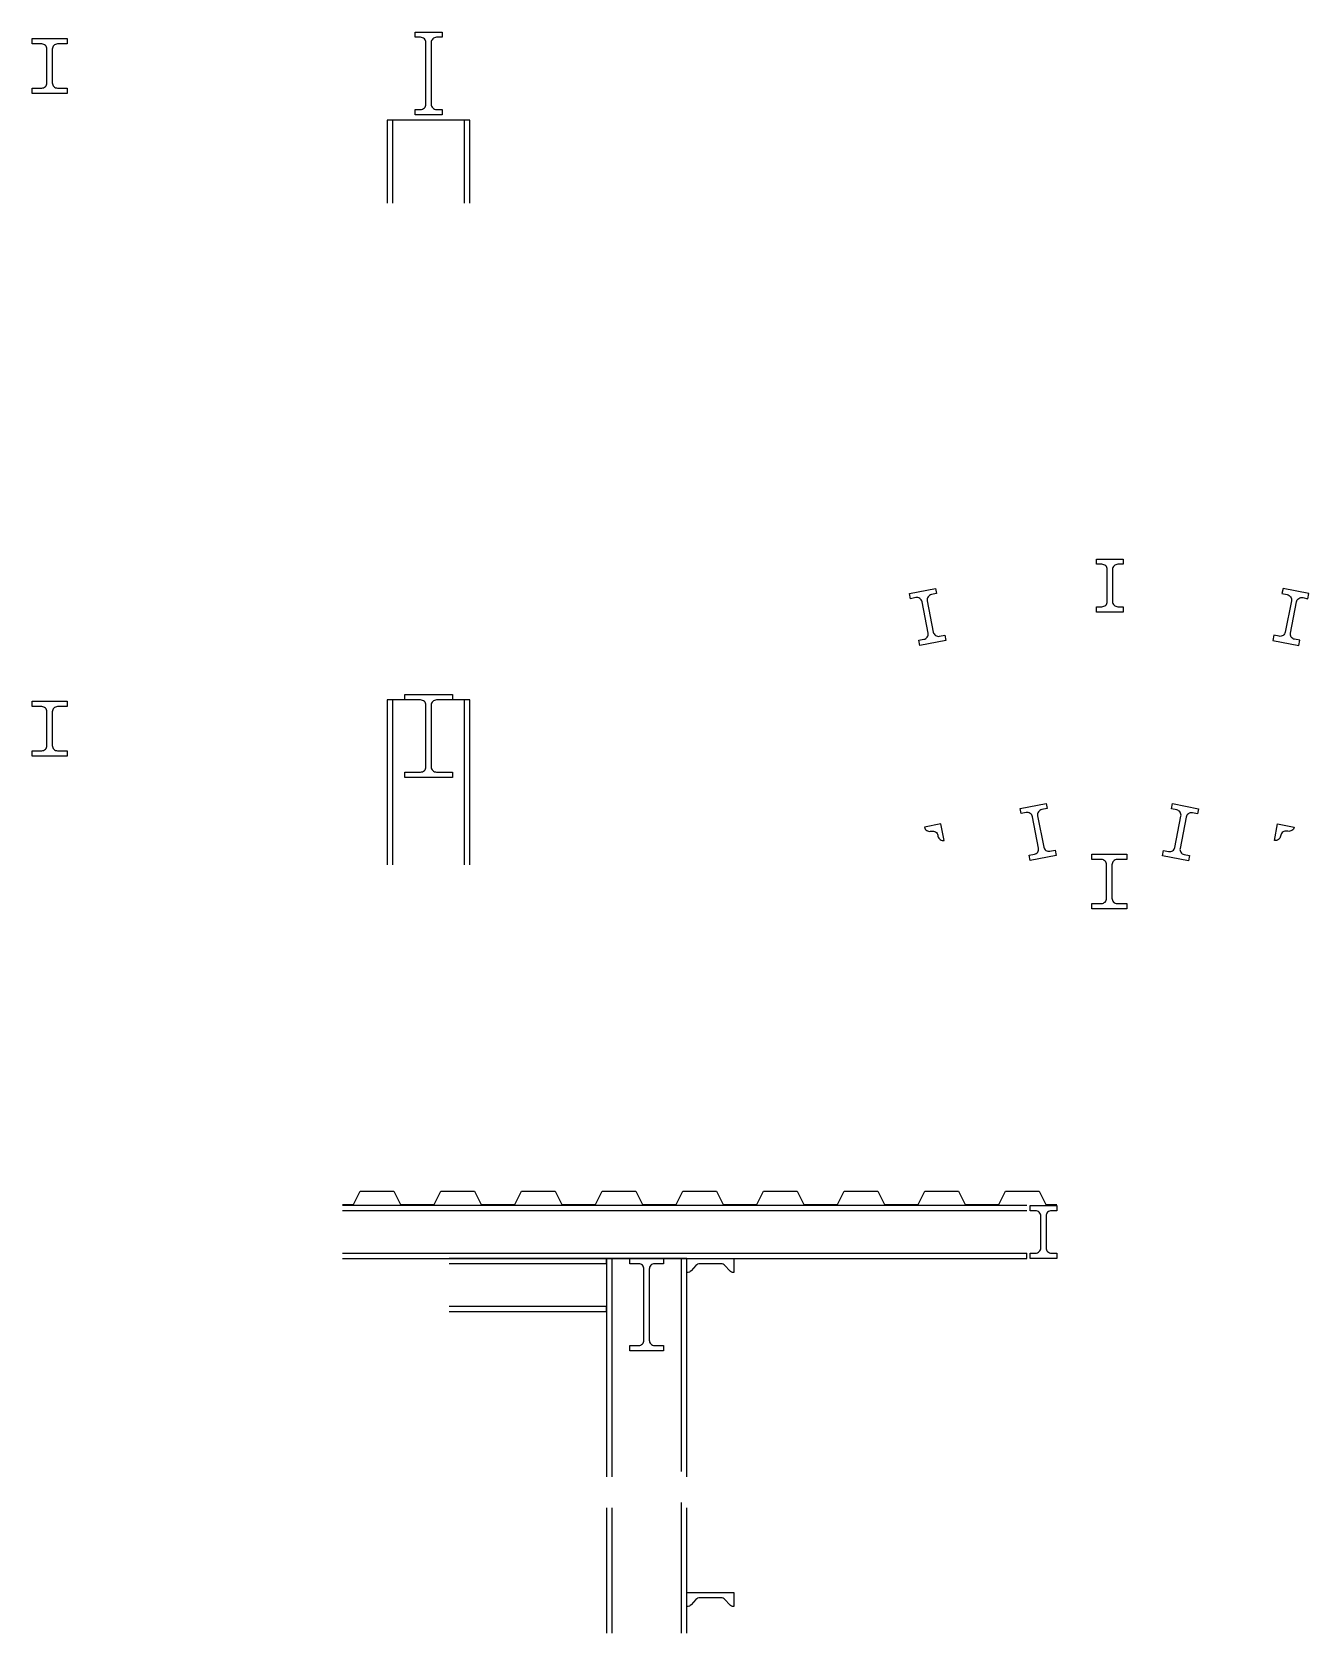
# Paper-space layout 'Layout1' of a CAD drawing. Extents: x 9957 to 34090, y 6020 to 36279.
import ezdxf

# ---------------------------------------------------------------- set-up
doc = ezdxf.new("R2010")
doc.units = 0
doc.header["$LTSCALE"] = 1250
doc.linetypes.add('DASHDOT', pattern=[0])
doc.layers.add('STEEL', color=1, linetype='CONTINUOUS')

psp = doc.layouts.get("Layout1")

# ---------------------------------------------------------------- linework, layer by layer
at = {"layer": 'STEEL', "color": 0}
for p, q in [((16769, 34616), (16769, 33047)), ((18133, 33047), (18133, 34616)), ((16769, 23655), (16769, 20539)), ((18133, 20539), (18133, 23655)), ((28756, 14001), (15825, 14001)), ((15825, 13199), (28756, 13199))]:
    psp.add_line(p, q, dxfattribs=at)
at = {"layer": 'STEEL', "color": 0, "linetype": 'DASHDOT'}
for p, q in [((20914, 13099), (20914, 8973)), ((22230, 9074), (22230, 13099)), ((20814, 12999), (17841, 12999)), ((17841, 12197), (20814, 12197)), ((22230, 6020), (22230, 8484)), ((20914, 8384), (20914, 6020))]:
    psp.add_line(p, q, dxfattribs=at)
at = {"layer": 'STEEL', "color": 0}
for points in [[(9957, 36154), (10624, 36154), (10624, 36054), (10440, 36054, 0.414214), (10340, 35954), (10340, 35320, 0.414214), (10440, 35220), (10624, 35220), (10624, 35120), (9957, 35120), (9957, 35220), (10140, 35220, 0.414214), (10240, 35320), (10240, 35954, 0.414214), (10140, 36054), (9957, 36054)], [(17195, 36279), (17707, 36279), (17707, 36179), (17601, 36179, 0.414214), (17501, 36079), (17501, 34916, 0.414214), (17601, 34816), (17707, 34816), (17707, 34716), (17195, 34716), (17195, 34816), (17301, 34816, 0.414214), (17401, 34916), (17401, 36079, 0.414214), (17301, 36179), (17195, 36179)], [(30077, 26319), (30577, 26319), (30577, 26219), (30477, 26219, 0.414214), (30377, 26119), (30377, 25517, 0.414214), (30477, 25417), (30577, 25417), (30577, 25317), (30077, 25317), (30077, 25417), (30177, 25417, 0.414214), (30277, 25517), (30277, 26119, 0.414214), (30177, 26219), (30077, 26219)], [(26542, 25668), (27034, 25763), (27053, 25665), (26954, 25646, 0.414214), (26875, 25529), (26990, 24938, 0.414214), (27107, 24859), (27206, 24878), (27225, 24779), (26734, 24684), (26715, 24782), (26813, 24801, 0.414214), (26892, 24919), (26777, 25509, 0.414214), (26660, 25589), (26562, 25569)], [(34090, 25668), (33599, 25763), (33580, 25665), (33678, 25646, -0.414214), (33757, 25529), (33642, 24938, -0.414214), (33525, 24859), (33427, 24878), (33407, 24779), (33899, 24684), (33918, 24782), (33819, 24801, -0.414214), (33740, 24919), (33855, 25509, -0.414214), (33972, 25589), (34071, 25569)], [(9957, 23629), (10624, 23629), (10624, 23529), (10440, 23529, 0.414214), (10340, 23429), (10340, 22795, 0.414214), (10440, 22695), (10624, 22695), (10624, 22595), (9957, 22595), (9957, 22695), (10140, 22695, 0.414214), (10240, 22795), (10240, 23429, 0.414214), (10140, 23529), (9957, 23529)], [(17001, 23755), (17901, 23755), (17901, 23655), (17601, 23655, 0.414214), (17501, 23555), (17501, 22392, 0.414214), (17601, 22292), (17901, 22292), (17901, 22192), (17001, 22192), (17001, 22292), (17301, 22292, 0.414214), (17401, 22392), (17401, 23555, 0.414214), (17301, 23655), (17001, 23655)], [(28629, 21605), (29121, 21700), (29140, 21602), (29041, 21583, 0.414214), (28962, 21466), (29077, 20875, 0.414214), (29194, 20796), (29293, 20815), (29312, 20717), (28821, 20621), (28801, 20720), (28900, 20739, 0.414214), (28979, 20856), (28864, 21447, 0.414214), (28747, 21526), (28648, 21507)], [(31512, 21695), (32003, 21599), (31984, 21501), (31886, 21520, 0.414214), (31768, 21441), (31653, 20850, 0.414214), (31732, 20733), (31831, 20714), (31812, 20616), (31321, 20711), (31340, 20809), (31438, 20790, 0.414214), (31555, 20869), (31670, 21460, 0.414214), (31591, 21577), (31493, 21597)], [(27135, 21312), (26823, 21252), (26823, 21252, 0.414214), (26940, 21173), (26957, 21176, -0.414214), (27075, 21097), (27078, 21080, 0.414214), (27195, 21001), (27195, 21001)], [(33498, 21312), (33809, 21252), (33809, 21252, -0.414214), (33692, 21173), (33675, 21176, 0.414214), (33558, 21097), (33554, 21080, -0.414214), (33437, 21001), (33437, 21001)], [(29983, 20740), (30650, 20740), (30650, 20640), (30466, 20640, 0.414214), (30366, 20540), (30366, 19907, 0.414214), (30466, 19807), (30650, 19807), (30650, 19707), (29983, 19707), (29983, 19807), (30166, 19807, 0.414214), (30266, 19907), (30266, 20540, 0.414214), (30166, 20640), (29983, 20640)], [(28822, 14101), (29322, 14101), (29322, 14001), (29222, 14001, 0.414214), (29122, 13901), (29122, 13299, 0.414214), (29222, 13199), (29322, 13199), (29322, 13099), (28822, 13099), (28822, 13199), (28922, 13199, 0.414214), (29022, 13299), (29022, 13901, 0.414214), (28922, 14001), (28822, 14001)], [(21254, 13099), (21889, 13099), (21889, 12999), (21722, 12999, 0.414214), (21622, 12899), (21622, 11554, 0.414214), (21722, 11454), (21889, 11454), (21889, 11354), (21254, 11354), (21254, 11454), (21422, 11454, 0.414214), (21522, 11554), (21522, 12899, 0.414214), (21422, 12999), (21254, 12999)], [(23222, 12834), (23216, 12834, -0.211647), (23142, 12866), (23052, 12966, 0.211647), (22978, 12999), (22577, 12999, 0.211647), (22503, 12966), (22413, 12866, -0.211647), (22339, 12834), (22333, 12834), (22333, 13099), (23222, 13099)], [(23222, 6520), (23216, 6520, -0.211647), (23142, 6553), (23052, 6653, 0.211647), (22978, 6686), (22577, 6686, 0.211647), (22503, 6653), (22413, 6553, -0.211647), (22339, 6520), (22333, 6520), (22333, 6786), (23222, 6786)]]:
    psp.add_lwpolyline(points, format="xyb", close=True, dxfattribs=at)
for points in [[(16669, 34616), (16669, 33047)], [(18233, 33047), (18233, 34616), (16669, 34616)], [(16669, 23655), (16669, 20539)], [(17301, 23655), (16669, 23655)], [(18233, 20539), (18233, 23655), (17601, 23655)], [(15825, 14119), (16034, 14119), (16161, 14373), (16796, 14373), (16923, 14119), (17558, 14119), (17685, 14373), (18320, 14373), (18447, 14119), (19082, 14119), (19209, 14373), (19844, 14373), (19971, 14119), (20606, 14119), (20733, 14373), (21368, 14373), (21495, 14119), (22130, 14119), (22257, 14373), (22892, 14373), (23019, 14119), (23654, 14119), (23781, 14373), (24416, 14373), (24543, 14119), (25178, 14119), (25305, 14373), (25940, 14373), (26067, 14119), (26702, 14119), (26829, 14373), (27464, 14373), (27591, 14119), (28226, 14119), (28353, 14373), (28988, 14373), (29115, 14119), (29322, 14119)], [(28756, 14101), (15825, 14101)], [(15825, 13099), (28756, 13099), (28756, 13199)], [(20814, 12999), (20814, 13099)]]:
    psp.add_lwpolyline(points, dxfattribs=at)
at = {"layer": 'STEEL', "color": 0, "linetype": 'DASHDOT'}
for points in [[(20814, 13099), (17841, 13099)], [(22330, 8973), (22330, 13099), (20814, 13099)], [(20814, 13099), (20814, 8973)], [(17841, 12097), (20814, 12097), (20814, 12197)], [(20814, 8384), (20814, 6020)], [(22330, 6020), (22330, 8384)]]:
    psp.add_lwpolyline(points, dxfattribs=at)

doc.saveas('drawing.dxf')
